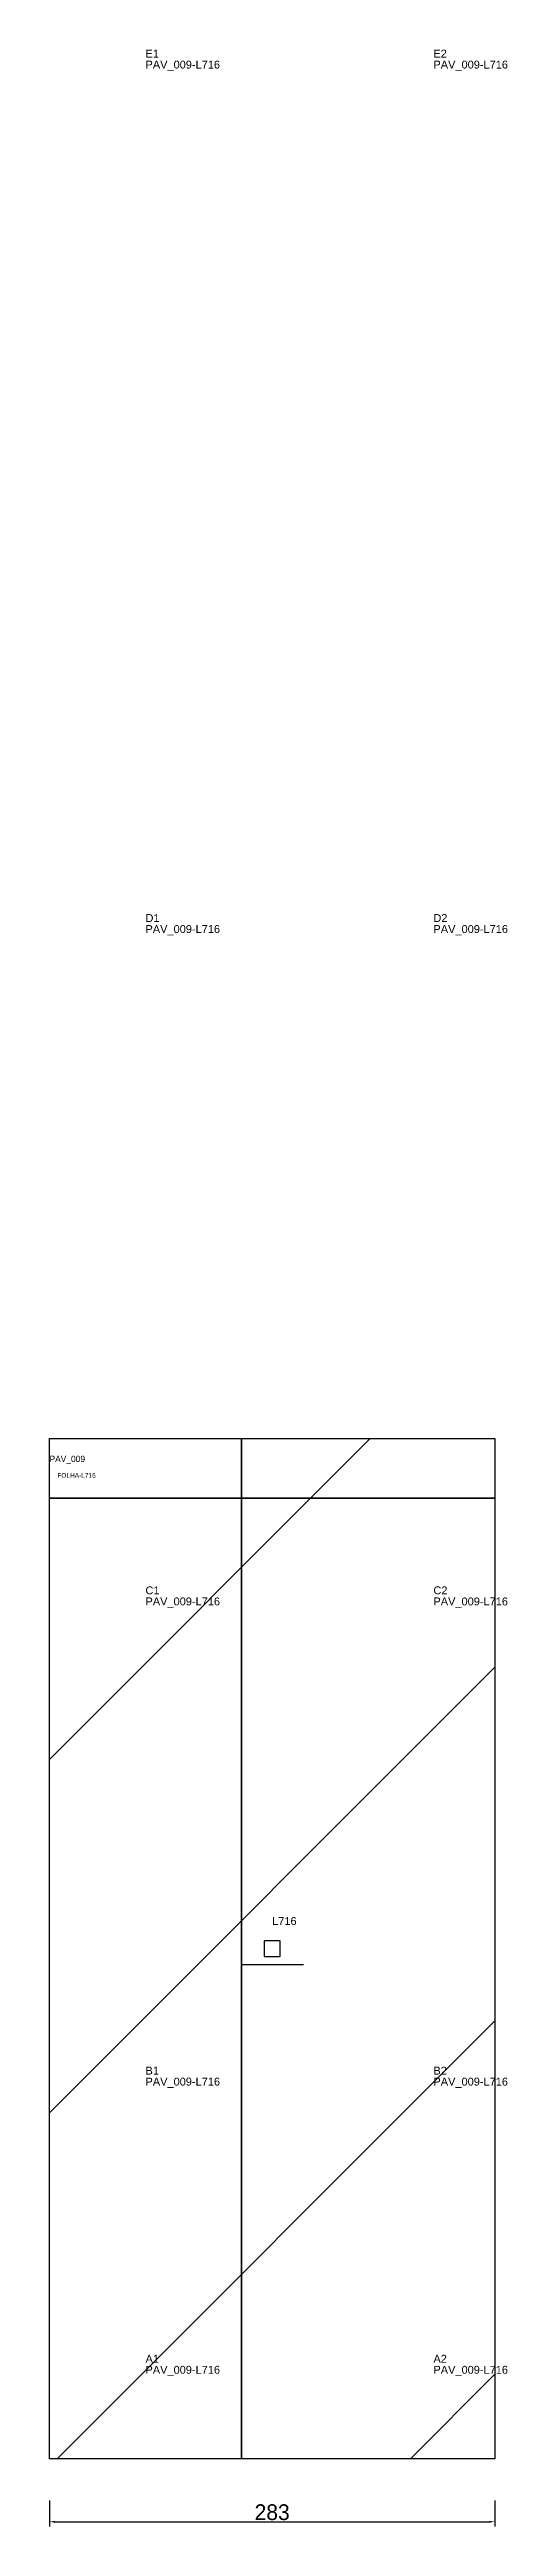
# Model space of a CAD drawing. Header units: metres. Extents: x 222 to 513, y -490 to 1084.
import ezdxf

# ---------------------------------------------------------------- set-up
doc = ezdxf.new("R2010")
doc.units = ezdxf.units.M
for name, color, linetype in [('3', 3, 'CONTINUOUS'), ('AUX00', 7, 'CONTINUOUS'), ('COTA', 241, 'CONTINUOUS'), ('FOLHA', 255, 'CONTINUOUS'), ('Hachura', 251, 'CONTINUOUS'), ('NOMENCLATURA', 7, 'CONTINUOUS'), ('Nível', 160, 'CONTINUOUS'), ('Painéis', 200, 'CONTINUOUS'), ('Pilares', 5, 'CONTINUOUS'), ('SARR_2.2x7', 40, 'CONTINUOUS')]:
    doc.layers.add(name, color=color, linetype=linetype)
doc.styles.add('ARIAL', font='Arial.ttf')
doc.styles.add('STR_STANDARD', font='arial.ttf')
doc.dimstyles.new('EZ DXF', dxfattribs={"dimtxt": 10, "dimasz": 3.5, "dimexe": 3, "dimexo": 1.5, "dimgap": 1, "dimtad": 1, "dimdec": 1, "dimdsep": 46, "dimcen": 2.5, "dimazin": 3, "dimtfac": 1, "dimtmove": 0, "dimatfit": 3})

msp = doc.modelspace()

# ---------------------------------------------------------------- hatches: boundary and pattern name
at = {"layer": 'Hachura'}
h = msp.add_hatch(dxfattribs=at)
h.set_pattern_fill('ANSI31', scale=50)
h.paths.add_polyline_path([(222.2, 201.5), (505.2, 201.5), (505.2, -446.5), (222.2, -446.5)])
h = msp.add_hatch(dxfattribs=at)
h.set_pattern_fill('ANSI31', scale=50)
h.paths.add_polyline_path([(222.2, 201.5), (505.2, 201.5), (505.2, -446.5), (222.2, -446.5)])

# ---------------------------------------------------------------- linework, layer by layer
at = {"layer": '3'}
for points in [[(344.2, -446.5), (344.2, 201.5)], [(344.2, -446.5), (344.2, 201.5)], [(222.2, 163.5), (505.2, 163.5)], [(222.2, 163.5), (505.2, 163.5)]]:
    msp.add_lwpolyline(points, close=True, dxfattribs=at)
at = {"layer": 'Painéis', "color": 200}
for p, q in [((222.2, 201.5), (505.2, 201.5)), ((222.2, -446.5), (222.2, 201.5)), ((222.2, 201.5), (505.2, 201.5)), ((222.2, -446.5), (222.2, 201.5)), ((505.2, 201.5), (505.2, -446.5)), ((505.2, 201.5), (505.2, -446.5)), ((505.2, -446.5), (222.2, -446.5)), ((505.2, -446.5), (222.2, -446.5))]:
    msp.add_line(p, q, dxfattribs=at)
at = {"layer": 'Pilares'}
msp.add_lwpolyline([(358.7, -127.5), (368.7, -127.5), (368.7, -117.5), (358.7, -117.5)], close=True, dxfattribs=at)
msp.add_lwpolyline([(358.7, -127.5), (368.7, -127.5), (368.7, -117.5), (358.7, -117.5)], close=True, dxfattribs=at)
at = {"layer": 'SARR_2.2x7'}
msp.add_line((343.7, -132.5), (383.7, -132.5), dxfattribs=at)
msp.add_line((343.7, -132.5), (383.7, -132.5), dxfattribs=at)

# ---------------------------------------------------------------- texts
at = {"layer": '3', "style": 'STR_STANDARD'}
for s, p in [('E1', (283.2, 1078.5)), ('E1', (283.2, 1078.5)), ('E2', (466.2, 1078.5)), ('E2', (466.2, 1078.5)), ('D1', (283.2, 529.5)), ('D1', (283.2, 529.5)), ('D2', (466.2, 529.5)), ('D2', (466.2, 529.5)), ('C1', (283.2, 102.5)), ('C1', (283.2, 102.5)), ('C2', (466.2, 102.5)), ('C2', (466.2, 102.5)), ('B1', (283.2, -202.5)), ('B1', (283.2, -202.5)), ('B2', (466.2, -202.5)), ('B2', (466.2, -202.5)), ('A1', (283.2, -385.5)), ('A1', (283.2, -385.5)), ('A2', (466.2, -385.5)), ('A2', (466.2, -385.5))]:
    msp.add_text(s, height=5, dxfattribs=at).set_placement(p)
at = {"layer": 'AUX00', "style": 'STR_STANDARD'}
for p in [(283.2, 1071.5), (283.2, 1071.5), (466.2, 1071.5), (466.2, 1071.5), (283.2, 522.5), (283.2, 522.5), (466.2, 522.5), (466.2, 522.5), (283.2, 95.5), (283.2, 95.5), (466.2, 95.5), (466.2, 95.5), (283.2, -209.5), (283.2, -209.5), (466.2, -209.5), (466.2, -209.5), (283.2, -392.5), (283.2, -392.5), (466.2, -392.5), (466.2, -392.5)]:
    msp.add_text('PAV_009-L716', height=5, dxfattribs=at).set_placement(p)
at = {"layer": 'FOLHA'}
msp.add_text('FOLHA-L716', height=3, dxfattribs=at).set_placement((227.2, 176.5))
msp.add_text('FOLHA-L716', height=3, dxfattribs=at).set_placement((227.2, 176.5))
at = {"layer": 'NOMENCLATURA', "insert": (363.7, -102.5), "char_height": 5, "attachment_point": 1, "style": 'ARIAL'}
msp.add_mtext('L716', dxfattribs=at)
msp.add_mtext('L716', dxfattribs=at)
at = {"layer": 'Nível'}
msp.add_text('PAV_009', height=4, dxfattribs=at).set_placement((222.2, 186.5))
msp.add_text('PAV_009', height=4, dxfattribs=at).set_placement((222.2, 186.5))

# ---------------------------------------------------------------- dimensions: what is measured, and where the dimension line sits
at = {"layer": 'COTA'}
msp.add_linear_dim(base=(222.2, -486.5), p1=(222.2, -471.5), p2=(505.2, -471.5), dimstyle='EZ DXF', dxfattribs=at).render()
msp.add_linear_dim(base=(222.2, -486.5), p1=(222.2, -471.5), p2=(505.2, -471.5), dimstyle='EZ DXF', dxfattribs=at).render()

doc.saveas('drawing.dxf')
